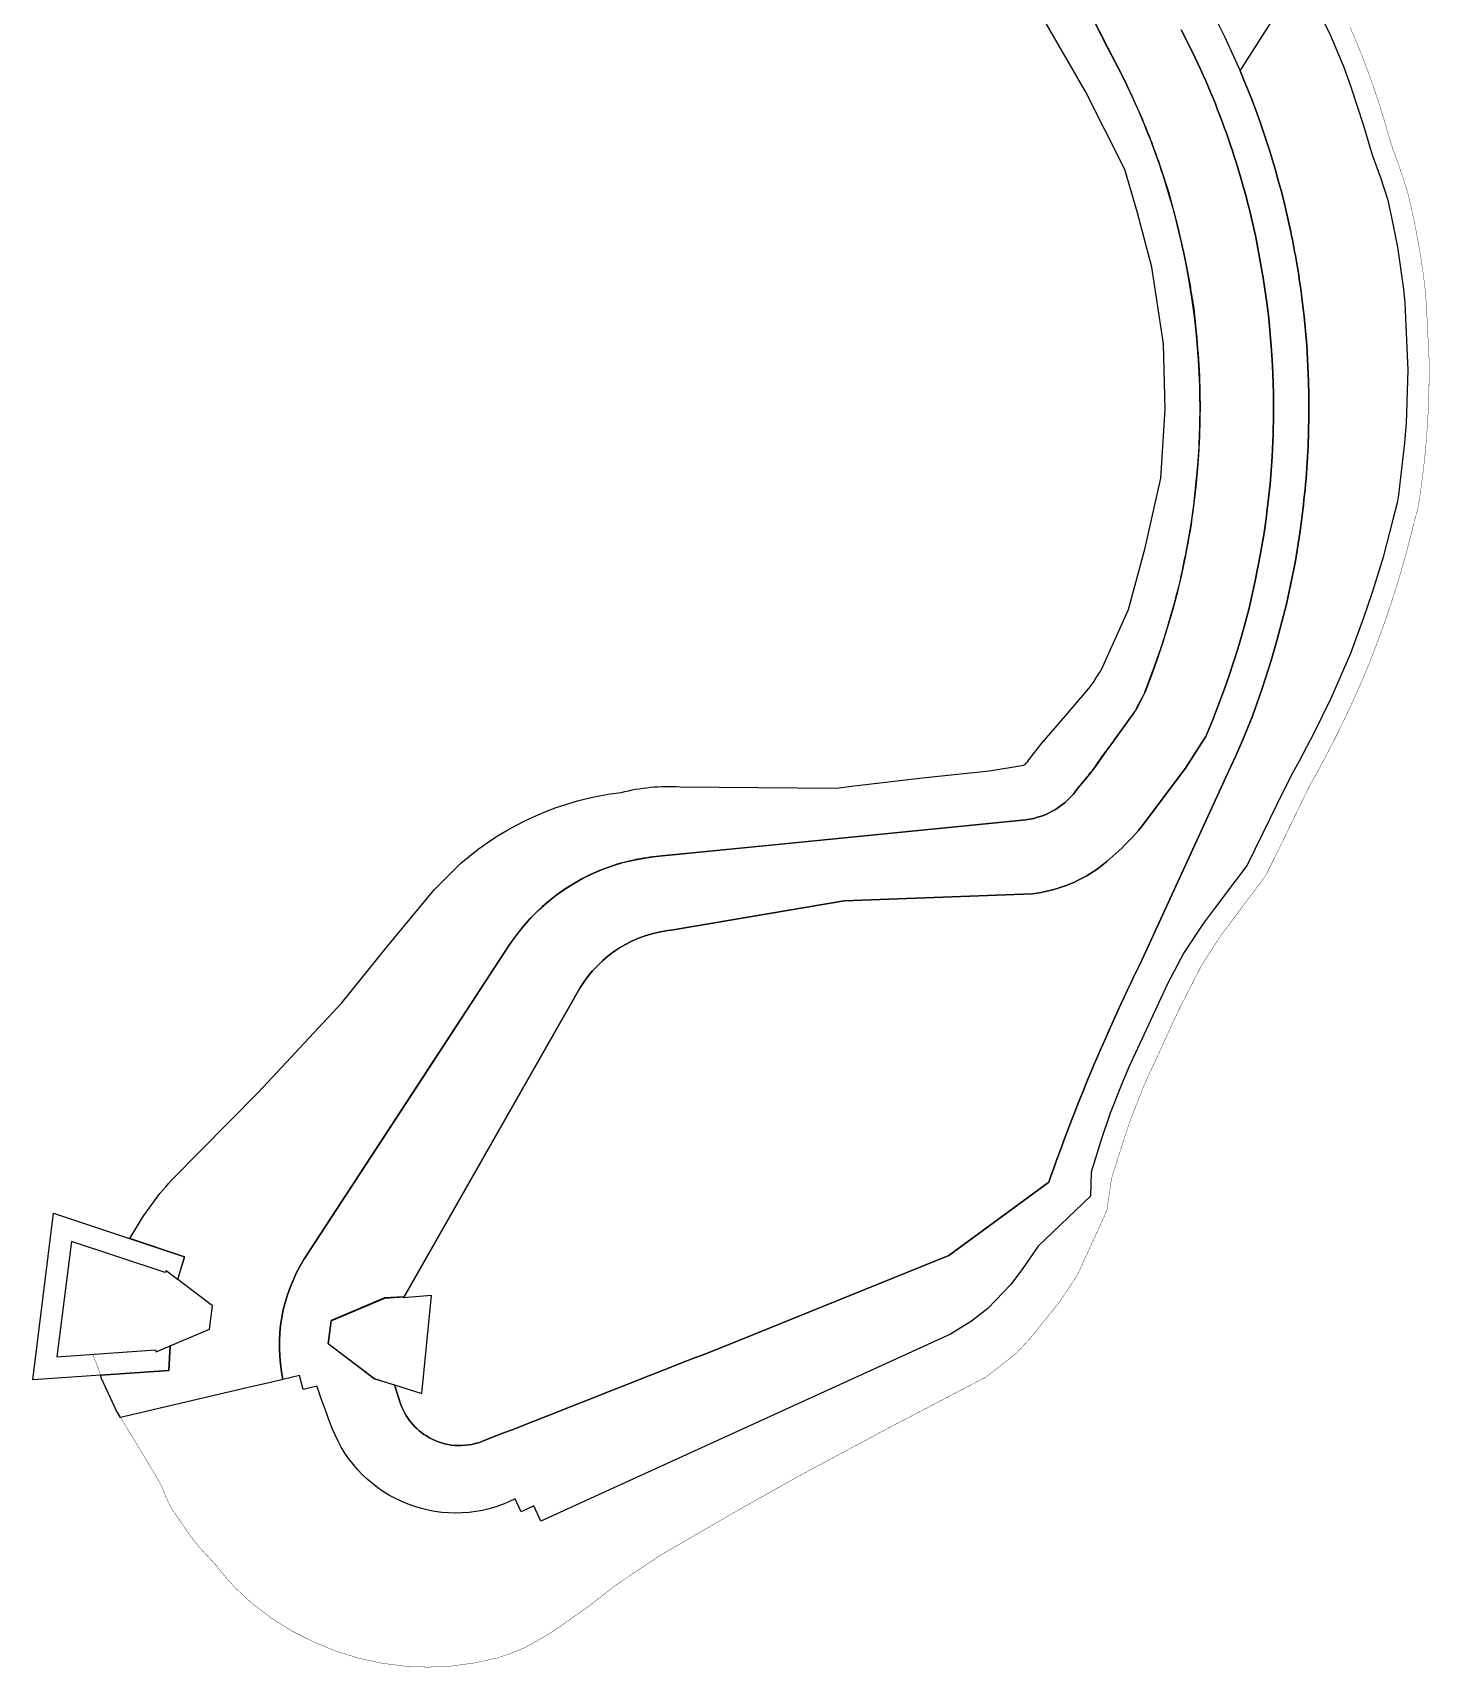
# Model space of a CAD drawing. Header units: millimetres. Extents: x 246416442 to 246896683, y 7418963194 to 7419503218.
# Drawn here: x 246416442 to 246613470, y 7418963194 to 7419193822 of the extents above; entities that cross this region are included whole.
import ezdxf

# ---------------------------------------------------------------- set-up
doc = ezdxf.new("R2010")
doc.units = ezdxf.units.MM
doc.layers.add('L-Hatch Boundary', color=1, linetype='Continuous')

msp = doc.modelspace()

# ---------------------------------------------------------------- linework, layer by layer
at = {"layer": 'L-Hatch Boundary'}
for points in [[(246559458, 7419209842, 0.0174878), (246568734, 7419190505), (246570037, 7419187991), (246570801, 7419186434), (246572940, 7419181679, -0.0177104), (246575544, 7419174805), (246576668, 7419171377), (246577919, 7419166770), (246578901, 7419162486), (246579713, 7419158157, 0.0061903), (246580252, 7419154841), (246580630, 7419151147, 0.0041828), (246580849, 7419148499, -0.0298786), (246581010, 7419136050), (246580914, 7419134266), (246580777, 7419132365), (246580546, 7419129809), (246580114, 7419126250, -0.0334634), (246577190, 7419112149), (246575882, 7419107817), (246575115, 7419105551), (246574399, 7419103531), (246573751, 7419101833), (246573518, 7419101148), (246572898, 7419099881, -0.0542056), (246571328, 7419097197), (246569403, 7419094537), (246568665, 7419093524), (246567823, 7419092428), (246566696, 7419090749), (246566377, 7419090300), (246566057, 7419089851), (246565096, 7419088699), (246563930, 7419087301, -0.2159534), (246556569, 7419082774), (246520167, 7419079152), (246505263, 7419077672, 0.0272487), (246501752, 7419077202, 0.20072), (246483771, 7419065215), (246482412, 7419063136), (246471474, 7419046392), (246454711, 7419020720, 0.1937438), (246451735, 7419003800), (246449788, 7419003343), (246447451, 7419002794), (246428840, 7418998428), (246428252, 7418999383), (246426171, 7419003938), (246426008, 7419004415), (246435665, 7419005092), (246435826, 7419008562), (246441397, 7419010915), (246441804, 7419014184), (246436895, 7419017908), (246437875, 7419021110), (246430155, 7419023679, -0.0580778), (246436049, 7419031963), (246448255, 7419044308), (246460057, 7419056951), (246466308, 7419064703), (246473058, 7419072878), (246476850, 7419076629, -0.1513246), (246499467, 7419086635, -0.0764131), (246507765, 7419087440), (246529835, 7419087255), (246531943, 7419087514), (246542397, 7419088730), (246551401, 7419089698), (246556282, 7419090481), (246556313, 7419090502), (246556484, 7419090639), (246556637, 7419090785), (246556777, 7419090944), (246556978, 7419091215), (246558825, 7419093566), (246559053, 7419093846), (246559075, 7419093872), (246559204, 7419094023), (246559204, 7419094023), (246562124, 7419097448), (246565368, 7419101252), (246565650, 7419101584), (246565812, 7419101794), (246566030, 7419102099), (246566135, 7419102258), (246566489, 7419102854), (246566651, 7419103079), (246566746, 7419103214), (246566988, 7419103588), (246567175, 7419103906), (246567205, 7419103958), (246571047, 7419112430), (246573374, 7419121147), (246575587, 7419130984), (246576203, 7419140679), (246575959, 7419149943), (246574306, 7419160758), (246572297, 7419168396), (246570523, 7419174541), (246564952, 7419185515), (246557175, 7419199079)], [(246595184, 7419202297), (246599531, 7419193431), (246601389, 7419188937), (246602405, 7419186186), (246604153, 7419180888), (246604777, 7419178652), (246605427, 7419176602), (246606574, 7419173411), (246607597, 7419170176), (246608337, 7419166874), (246608986, 7419163550), (246609817, 7419157623), (246610019, 7419155708), (246610443, 7419146216), (246610219, 7419138749), (246609992, 7419135971), (246609129, 7419128625), (246608959, 7419127506), (246608316, 7419125160), (246606940, 7419119843), (246605399, 7419114816), (246604206, 7419111263), (246602332, 7419106249), (246599558, 7419099865), (246597159, 7419094997), (246595088, 7419091040), (246593913, 7419088944), (246591956, 7419084910), (246591956, 7419084910), (246589950, 7419080790), (246587762, 7419076364), (246586038, 7419074070), (246583156, 7419070234), (246581620, 7419068191), (246578855, 7419063990), (246576494, 7419059546), (246572963, 7419051904), (246571041, 7419047792), (246569988, 7419045264), (246568460, 7419041394), (246567129, 7419037472), (246565775, 7419033047), (246565681, 7419029650), (246558301, 7419022612), (246556073, 7419019437), (246554418, 7419017196), (246551190, 7419013833), (246548906, 7419012021), (246545935, 7419010175), (246488144, 7418983793), (246487157, 7418985958), (246485337, 7418985129), (246484507, 7418986948, -0.4439771), (246458713, 7418996881, -0.0088844), (246456530, 7419002870), (246454577, 7419002412), (246454073, 7419004348), (246451737, 7419003800, -0.1938713), (246454711, 7419020720), (246467644, 7419040528), (246483772, 7419065215, -0.2249503), (246504320, 7419077578), (246529525, 7419080084), (246556569, 7419082774, 0.2159534), (246563930, 7419087301), (246565096, 7419088699, -0.0189884), (246566057, 7419089851, 0.0052904), (246566753, 7419090882, -0.0049423), (246567823, 7419092428), (246567931, 7419092507, -0.0026631), (246569403, 7419094537), (246572093, 7419098277), (246572267, 7419098695), (246572717, 7419099555, 0.0485972), (246573484, 7419101163, 0.0053338), (246574627, 7419104148), (246575603, 7419106955), (246576161, 7419108679), (246576691, 7419110412, 0.0055695), (246578129, 7419115639, 0.0091362), (246579402, 7419121815), (246579853, 7419124473), (246580230, 7419127139), (246580695, 7419131356), (246580858, 7419133375, 0.0250943), (246581078, 7419144065), (246580913, 7419147613), (246580630, 7419151147), (246580337, 7419153785), (246579986, 7419156413), (246579562, 7419159025), (246579081, 7419161625), (246578528, 7419164205), (246577919, 7419166770, 0.0192328), (246575701, 7419174333, 0.0144697), (246573818, 7419179513, 0.0132206), (246571540, 7419184863), (246570801, 7419186434), (246570037, 7419187991), (246567714, 7419192432), (246564169, 7419199589)], [(246581495, 7419199240, -0.0064235), (246584632, 7419193183), (246586799, 7419188427, -0.0482563), (246593925, 7419165738, -0.0184034), (246595447, 7419156782), (246595810, 7419153768), (246596008, 7419151751), (246596172, 7419149730), (246596302, 7419147705), (246596429, 7419144659), (246596475, 7419142626), (246596484, 7419139573), (246596370, 7419135496), (246596370, 7419135496, -0.0111519), (246595944, 7419129383, -0.0081384), (246595255, 7419123486), (246594538, 7419119024), (246593302, 7419113190), (246592026, 7419108198), (246591166, 7419105224), (246589896, 7419101289), (246588525, 7419097379), (246587129, 7419093967), (246586179, 7419091788), (246584758, 7419088785), (246584106, 7419087309), (246572674, 7419062424, 0.0310886), (246559800, 7419031646), (246545668, 7419021278), (246514099, 7419008522, -0.0002008), (246479783, 7418995037, -0.2201032), (246472349, 7418995615, -0.1897888), (246468236, 7419000669, 0.0000113), (246467486, 7419003041), (246471349, 7419001816), (246472719, 7419015674), (246468749, 7419015326), (246493624, 7419058991, -0.237229), (246506798, 7419067248), (246530915, 7419071342), (246557483, 7419072345, 0.1236338), (246566611, 7419075821, 0.0607565), (246573168, 7419082155), (246579185, 7419090176), (246581347, 7419093602), (246581934, 7419094507), (246582899, 7419096800), (246584595, 7419101255), (246585248, 7419103131), (246586459, 7419106910), (246587016, 7419108812), (246587541, 7419110721), (246588034, 7419112637), (246588921, 7419116487), (246589678, 7419120359), (246590155, 7419123274), (246590435, 7419125221), (246590567, 7419126196), (246590996, 7419130100), (246591161, 7419132055), (246591293, 7419134010), (246591432, 7419137136), (246591493, 7419139876), (246591477, 7419142905), (246591398, 7419145729), (246591302, 7419147675), (246591173, 7419149617), (246590818, 7419153488), (246590592, 7419155417), (246590045, 7419159255), (246588986, 7419164961, 0.0286952), (246585430, 7419177959, 0.0306644), (246580078, 7419191059), (246578483, 7419194247)], [(246578483, 7419194247), (246580078, 7419191059, -0.0306644), (246585430, 7419177959, -0.0286952), (246588986, 7419164961), (246590045, 7419159255), (246590592, 7419155417), (246590818, 7419153488), (246591173, 7419149617), (246591302, 7419147675), (246591398, 7419145729), (246591477, 7419142905), (246591493, 7419139876), (246591432, 7419137136), (246591293, 7419134010), (246591161, 7419132055), (246590996, 7419130100), (246590567, 7419126196), (246590435, 7419125221), (246590155, 7419123274), (246589678, 7419120359), (246588921, 7419116487), (246588034, 7419112637), (246587541, 7419110721), (246587016, 7419108812), (246586459, 7419106910), (246585248, 7419103131), (246584595, 7419101255), (246582899, 7419096800), (246581934, 7419094507), (246581347, 7419093602), (246579185, 7419090176), (246573168, 7419082155, -0.0607565), (246566611, 7419075821, -0.1236338), (246557483, 7419072345), (246530915, 7419071342), (246506798, 7419067248, 0.237229), (246493624, 7419058991), (246468834, 7419015476), (246466092, 7419015317), (246458542, 7419012127), (246458135, 7419008858), (246464673, 7419003915), (246467486, 7419003041, -0.0000113), (246468236, 7419000669, 0.1897888), (246472349, 7418995615, 0.2201032), (246479783, 7418995037, 0.0002008), (246514099, 7419008522), (246545668, 7419021278), (246559800, 7419031646, -0.0310886), (246572674, 7419062424), (246584106, 7419087309), (246584758, 7419088785), (246586179, 7419091788), (246587129, 7419093967), (246588525, 7419097379), (246589896, 7419101289), (246591166, 7419105224), (246592026, 7419108198), (246593302, 7419113190), (246594538, 7419119024), (246595255, 7419123486, 0.0081384), (246595944, 7419129383, 0.0111519), (246596370, 7419135496), (246596370, 7419135496), (246596484, 7419139573), (246596475, 7419142626), (246596429, 7419144659), (246596302, 7419147705), (246596172, 7419149730), (246596008, 7419151751), (246595810, 7419153768), (246595447, 7419156782, 0.0184034), (246593925, 7419165738, 0.0482563), (246586799, 7419188427), (246586791, 7419188445), (246591934, 7419196493)]]:
    msp.add_lwpolyline(points, format="xyb", dxfattribs=at)
at = {"layer": 'L-Hatch Boundary', "const_width": 50, "flags": 128}
msp.add_lwpolyline([(246602281, 7419194629), (246603182, 7419192529), (246604043, 7419190403), (246604852, 7419188257), (246605618, 7419186102), (246606344, 7419183931), (246607027, 7419181746), (246607657, 7419179589), (246608277, 7419177543), (246609036, 7419175475), (246609801, 7419173253), (246610501, 7419170937), (246611038, 7419168613), (246611513, 7419166343), (246611942, 7419164063), (246612324, 7419161773), (246612662, 7419159460), (246612935, 7419157093), (246613088, 7419154742), (246613136, 7419153813), (246613136, 7419153798), (246613192, 7419152456), (246613320, 7419150206), (246613430, 7419147868), (246613445, 7419145513), (246613413, 7419143191), (246613336, 7419140869), (246613213, 7419138549), (246613044, 7419136232), (246612830, 7419133920), (246612571, 7419131612), (246612267, 7419129310), (246611899, 7419126886), (246611283, 7419124550), (246610732, 7419122350), (246610137, 7419120121), (246609507, 7419117903), (246608843, 7419115699), (246608145, 7419113508), (246607413, 7419111332), (246606647, 7419109170), (246605848, 7419107022), (246605012, 7419104881), (246604129, 7419102762), (246603218, 7419100668), (246602275, 7419098593), (246601301, 7419096534), (246600296, 7419094494), (246599266, 7419092483), (246599255, 7419092463), (246598199, 7419090477), (246597767, 7419089686), (246597765, 7419089682), (246597711, 7419089583), (246597020, 7419088352), (246596654, 7419087698), (246594653, 7419083595), (246592694, 7419079556), (246592694, 7419079556), (246590327, 7419074783), (246587205, 7419070629), (246584082, 7419066474), (246581374, 7419062279), (246578136, 7419055968), (246575692, 7419050658), (246573248, 7419045349), (246571280, 7419040367), (246570425, 7419037809), (246568641, 7419032161), (246567975, 7419027611), (246563821, 7419018554), (246561308, 7419014733), (246557193, 7419009648), (246555149, 7419007465), (246550974, 7419004171), (246536890, 7418996806), (246524530, 7418990177), (246515821, 7418985278), (246505047, 7418979039), (246498893, 7418974918), (246494874, 7418971807), (246490096, 7418968436), (246488424, 7418967396), (246485816, 7418965934), (246483864, 7418965149), (246481950, 7418964510, -0.1753285), (246456206, 7418966720, -0.0944931), (246444932, 7418974476), (246443120, 7418976545), (246442308, 7418977597), (246439831, 7418980259), (246438462, 7418982043), (246435958, 7418985704), (246434884, 7418988033), (246434815, 7418988297), (246434534, 7418988943), (246433382, 7418990932), (246431285, 7418994413), (246428252, 7418999383), (246426171, 7419003938), (246425400, 7419006192), (246424879, 7419007343)], format="xyb", dxfattribs=at)
at = {"layer": 'L-Hatch Boundary'}
msp.add_lwpolyline([(246436893, 7419017897), (246435266, 7419019128), (246435109, 7419018920), (246421895, 7419023266), (246419869, 7419006991), (246433746, 7419007965), (246433847, 7419007725), (246435826, 7419008562), (246435665, 7419005092), (246416442, 7419003744), (246419370, 7419027268), (246437875, 7419021110), (246436893, 7419017897)], close=True, dxfattribs=at)
msp.add_lwpolyline([(246467495, 7419003013), (246464681, 7419003887), (246458144, 7419008831), (246458551, 7419012100), (246466101, 7419015290), (246468817, 7419015447)], dxfattribs=at)

doc.saveas('drawing.dxf')
